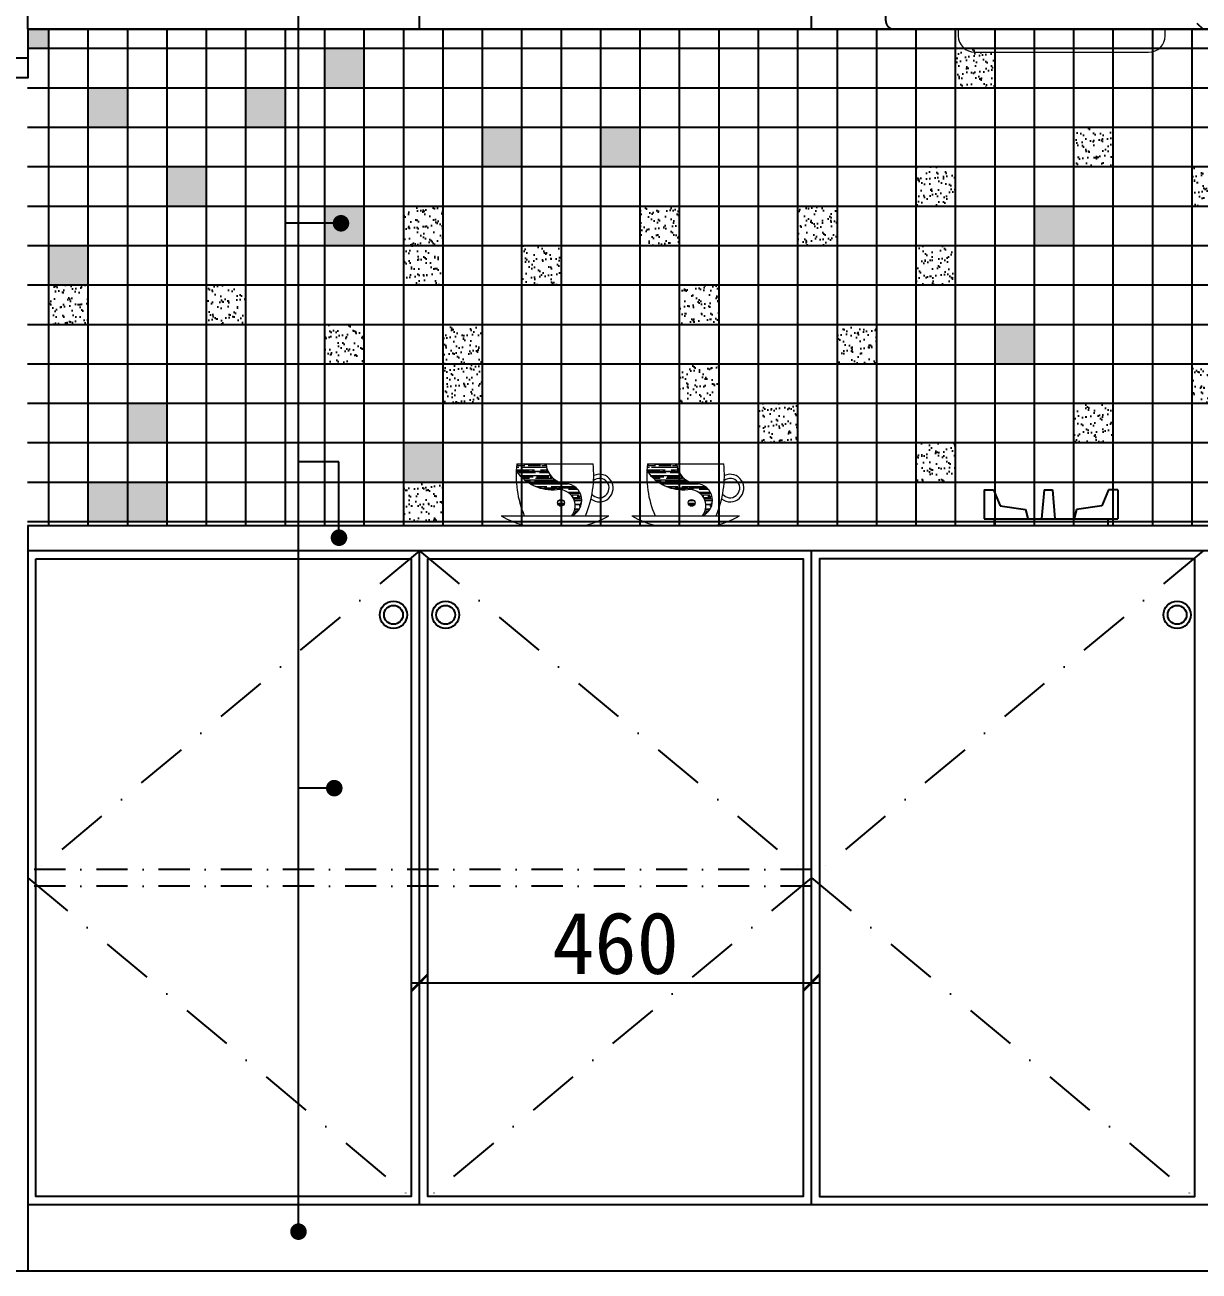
# Model space of a CAD drawing. Header units: millimetres. Extents: x 71641 to 191108, y -23091 to 29972.
# Drawn here: x 182095 to 183514, y -15555 to -14050 of the extents above; entities that cross this region are included whole.
import ezdxf

# ---------------------------------------------------------------- set-up
doc = ezdxf.new("R2010")
doc.units = ezdxf.units.MM
doc.linetypes.add('DASHDOT2', pattern=[0.5, 0.25, -0.125, 0, -0.125])
doc.linetypes.add('DASHED2', pattern=[0.375, 0.25, -0.125])
for name, color, linetype in [('10', 2, 'Continuous'), ('3', 5, 'Continuous'), ('JIA', 4, 'Continuous')]:
    doc.layers.add(name, color=color, linetype=linetype)
doc.layers.add('4', color=4, linetype='Continuous', lineweight=5)
doc.layers.add('8', color=8, linetype='Continuous', lineweight=0)
doc.styles.add('30', font='SimSun.ttf', dxfattribs={"height": 75})
doc.dimstyles.new('30', dxfattribs={"dimscale": 0, "dimtxt": 90, "dimasz": 20, "dimexe": 20, "dimexo": 20, "dimgap": 10, "dimtad": 1, "dimdec": 0, "dimzin": 0, "dimdsep": 46, "dimtxsty": '30', "dimblk": 'ARCHTICK', "dimcen": 20, "dimdle": 10, "dimclrd": 8, "dimclre": 8, "dimclrt": 2, "dimadec": 0, "dimazin": 0, "dimtfac": 1, "dimtdec": 0, "dimtmove": 2, "dimatfit": 3, "dimldrblk": 'DOT', "dimfxl": 0, "dimtolj": 2, "dimtzin": 0, "dimlwd": -1, "dimarcsym": 0})
pattern_1 = [(37.50000000000001, (12722.1923037282, -9744.291413024113), (-0.4800093887952137, 14.68239711988027), [0, -11.5824, 0, -12.954, 0, -12.3825]), (7.499999999999999, (12722.1923037282, -9744.291413024113), (13.48569849414008, 21.50475301705063), [0, -6.248400000000001, 0, -10.4394, 0, -4.0005]), (327.5, (12712.81970372819, -9744.291413024113), (23.72977110724374, 0.04311554035637073), [0, -3.81, 0, -13.716, 0, -17.907]), (317.5, (12712.81970372819, -9744.291413024113), (22.90669357416892, 6.687879697716487), [0, -1.905, 0, -8.991599999999998, 0, -10.287])]
pattern_2 = [(37.50000000000001, (-5614.663300859218, -797.1111347066471), (-0.4800093887952137, 14.68239711988027), [0, -11.5824, 0, -12.954, 0, -12.3825]), (7.499999999999999, (-5614.663300859218, -797.1111347066471), (13.48569849414008, 21.50475301705063), [0, -6.248400000000001, 0, -10.4394, 0, -4.0005]), (327.5, (-5624.03590085922, -797.1111347066471), (23.72977110724374, 0.04311554035637073), [0, -3.81, 0, -13.716, 0, -17.907]), (317.5, (-5624.03590085922, -797.1111347066471), (22.90669357416892, 6.687879697716487), [0, -1.905, 0, -8.991599999999998, 0, -10.287])]

# ---------------------------------------------------------------- blocks, each defined once
blk = doc.blocks.new('brege')
at = {"layer": '10', "ltscale": 5, "elevation": -0.0001184000168201749}
blk.add_lwpolyline([(187701.9739945534, -13316.74516153275), (187099.6195171527, -13316.74516153281), (187099.6195171527, -13292.39640653281), (187708.3382669564, -13292.39640653278), (187708.3382669564, -13316.74516153278), (187701.9739945534, -13316.74516153278)], dxfattribs=at)
blk = doc.blocks.new('_ARCHTICK')
at = {"color": 0, "linetype": 'ByBlock', "const_width": 0.15}
blk.add_lwpolyline([(-0.5, -0.5), (0.5, 0.5)], dxfattribs=at)
blk = doc.blocks.new('DOT')
at = {"color": 0, "linetype": 'ByBlock'}
blk.add_line((-0.5, 0), (-1, 0), dxfattribs=at)
at = {"color": 0, "linetype": 'ByBlock', "const_width": 0.5}
blk.add_lwpolyline([(-0.25, 0, 1), (0.25, 0, 1)], format="xyb", close=True, dxfattribs=at)
blk = doc.blocks.new('*D491')
at = {"color": 8, "lineweight": -2}
for p, q in [((182572.1094071736, -15203.33607459738), (182572.1094071736, -15186.65828988297)), ((183045.442740507, -15203.33607459734), (183045.442740507, -15186.65828988297))]:
    blk.add_line(p, q, dxfattribs=at)
at = {"color": 8}
blk.add_line((182562.1094071736, -15206.65828988297), (183055.442740507, -15206.65828988297), dxfattribs=at)
at = {"layer": 'Defpoints', "color": 0}
for p in [(183045.442740507, -15206.65828988297), (182572.1094071736, -15223.33607459738), (183045.442740507, -15223.33607459734)]:
    blk.add_point(p, dxfattribs=at)
at = {"color": 8, "xscale": 20, "yscale": 20, "zscale": 20, "rotation": 180}
blk.add_blockref('_ARCHTICK', (182572.1094071736, -15206.65828988297), dxfattribs=at)
at = {"color": 8, "xscale": 20, "yscale": 20, "zscale": 20}
blk.add_blockref('_ARCHTICK', (183045.442740507, -15206.65828988297), dxfattribs=at)
at = {"color": 2, "insert": (182808.7760738403, -15159.15828988297), "char_height": 75, "attachment_point": 5, "style": '30'}
blk.add_mtext('\\A2;460', dxfattribs=at)
blk = doc.blocks.new('_Dot')
at = {"color": 0, "linetype": 'ByBlock', "lineweight": -2}
blk.add_line((-0.5, 0), (-1, 0), dxfattribs=at)
at = {"color": 0, "linetype": 'ByBlock', "const_width": 0.5}
blk.add_lwpolyline([(-0.25, 0, 1), (0.25, 0, 1)], format="xyb", close=True, dxfattribs=at)

msp = doc.modelspace()

# ---------------------------------------------------------------- hatches: boundary and pattern name
at = {"true_color": 0xed6c50}
h = msp.add_hatch(dxfattribs=at)
h.set_pattern_fill('AR-SAND', color=13, scale=0.3, style=0)
h.set_pattern_definition(pattern_2)
h.paths.add_polyline_path([(182124.3173037283, -14054.9384084119), (182098.7760738402, -14054.9384084119), (182098.7760738402, -14078.16641302411), (182124.3173037282, -14078.16641302411)])
h.paths.add_polyline_path([(182314.8173037282, -14221.04141302411), (182267.1923037282, -14221.04141302412), (182267.1923037282, -14268.66641302411), (182314.8173037282, -14268.66641302411)])
h.paths.add_polyline_path([(182267.1923037282, -14506.79141302412), (182219.5673037282, -14506.79141302412), (182219.5673037282, -14554.41641302411), (182267.1923037282, -14554.41641302411)])
h.paths.add_polyline_path([(182600.5673037282, -14554.41641302411), (182552.9423037282, -14554.41641302412), (182552.9423037282, -14602.04141302411), (182600.5673037282, -14602.04141302411)])
h.paths.add_polyline_path([(182695.8173037282, -14173.41641302411), (182648.1923037282, -14173.41641302411), (182648.1923037282, -14221.04141302411), (182695.8173037282, -14221.04141302411)])
h = msp.add_hatch()
h.set_pattern_fill('AR-SAND', color=230, scale=0.3, style=0)
h.set_pattern_definition(pattern_2)
h.paths.add_polyline_path([(182267.1923037282, -14602.04141302411), (182219.5673037282, -14602.04141302411), (182219.5673037282, -14649.66641302411), (182267.1923037282, -14649.66641302411)])
h.paths.add_polyline_path([(182219.5673037282, -14602.04141302411), (182171.9423037282, -14602.04141302411), (182171.9423037282, -14649.66641302411), (182176.1943471179, -14649.66641302411), (182219.5673037282, -14649.66641302411)])
h.paths.add_polyline_path([(182838.6923037282, -14173.41641302412), (182791.0673037282, -14173.41641302411), (182791.0673037282, -14221.04141302411), (182838.6923037282, -14221.04141302411)])
h.paths.add_polyline_path([(182505.3173037282, -14078.16641302411), (182457.6923037282, -14078.16641302411), (182457.6923037282, -14125.79141302412), (182505.3173037282, -14125.79141302411)])
h.paths.add_polyline_path([(182410.0673037282, -14125.79141302411), (182362.4423037282, -14125.79141302411), (182362.4423037282, -14173.41641302411), (182410.0673037282, -14173.41641302411)])
h.paths.add_polyline_path([(182219.5673037282, -14125.79141302411), (182171.9423037282, -14125.79141302411), (182171.9423037282, -14173.41641302411), (182219.5673037282, -14173.41641302411)])
h.paths.add_polyline_path([(182171.9423037282, -14316.29141302412), (182124.3173037282, -14316.29141302411), (182124.3173037282, -14363.91641302411), (182171.9423037282, -14363.91641302411)])
h.paths.add_polyline_path([(182505.3173037282, -14268.66641302411), (182457.6923037282, -14268.66641302411), (182457.6923037282, -14316.29141302412), (182505.3173037282, -14316.29141302412)])
h = msp.add_hatch(dxfattribs=at)
h.set_pattern_fill('AR-SAND', color=13, scale=0.3, style=0)
h.set_pattern_definition(pattern_1)
h.paths.add_polyline_path([(183219.6923037282, -14078.16641302411), (183219.6923037282, -14125.79141302411), (183267.3173037282, -14125.79141302412), (183267.3173037282, -14078.16641302411)])
h = msp.add_hatch(dxfattribs=at)
h.set_pattern_fill('AR-SAND', color=13, scale=0.3, style=0)
h.set_pattern_definition(pattern_2)
h.paths.add_polyline_path([(183553.0673037282, -14221.04141302411), (183505.4423037282, -14221.04141302411), (183505.4423037282, -14268.66641302411), (183553.0673037282, -14268.66641302411)])
h.paths.add_polyline_path([(183362.5673037282, -14173.41641302411), (183362.5673037282, -14221.04141302412), (183410.1923037282, -14221.04141302412), (183410.1923037282, -14173.41641302411)])
h.paths.add_polyline_path([(183505.4423037283, -14506.79141302411), (183553.0673037282, -14506.79141302411), (183553.0673037282, -14459.16641302412), (183505.4423037282, -14459.16641302411)])
h.paths.add_polyline_path([(183219.6923037282, -14268.66641302411), (183219.6923037282, -14221.04141302411), (183172.0673037282, -14221.04141302411), (183172.0673037282, -14268.66641302411)])
h.paths.add_polyline_path([(183172.0673037282, -14316.29141302412), (183172.0673037282, -14363.91641302411), (183219.6923037282, -14363.91641302412), (183219.6923037282, -14316.29141302412)])
h = msp.add_hatch()
h.set_pattern_fill('AR-SAND', color=230, scale=0.3, style=0)
h.set_pattern_definition(pattern_1)
h.paths.add_polyline_path([(182600.5673037282, -14316.29141302411), (182600.5673037282, -14268.66641302412), (182552.9423037282, -14268.66641302412), (182552.9423037282, -14316.29141302411)])
h.paths.add_polyline_path([(182600.5673037282, -14363.91641302411), (182600.5673037282, -14316.29141302411), (182552.9423037282, -14316.29141302411), (182552.9423037282, -14363.91641302411)])
h.paths.add_polyline_path([(182457.6923037282, -14411.54141302411), (182457.6923037282, -14459.16641302411), (182505.3173037282, -14459.16641302411), (182505.3173037282, -14411.54141302412)])
h = msp.add_hatch(dxfattribs=at)
h.set_pattern_fill('AR-SAND', color=13, scale=0.3, style=0)
h.set_pattern_definition(pattern_1)
h.paths.add_polyline_path([(182886.3173037282, -14268.66641302411), (182838.6923037282, -14268.66641302411), (182838.6923037282, -14316.29141302411), (182886.3173037282, -14316.29141302412)])
h = msp.add_hatch()
h.set_pattern_fill('AR-SAND', color=230, scale=0.3, style=0)
h.set_pattern_definition(pattern_1)
h.paths.add_polyline_path([(183029.1923037282, -14316.29141302412), (183076.8173037282, -14316.29141302412), (183076.8173037282, -14268.66641302412), (183029.1923037282, -14268.66641302412)])
h = msp.add_hatch(dxfattribs=at)
h.set_pattern_fill('AR-SAND', color=13, scale=0.3, style=0)
h.set_pattern_definition(pattern_1)
h.paths.add_polyline_path([(183981.6923037282, -14316.29141302411), (183934.0673037282, -14316.29141302411), (183934.0673037282, -14363.91641302411), (183981.6923037282, -14363.91641302411)])
h.paths.add_polyline_path([(184029.3173037282, -14363.91641302411), (183981.6923037282, -14363.91641302411), (183981.6923037282, -14411.54141302411), (184029.3173037282, -14411.54141302411)])
h.paths.add_polyline_path([(183362.5673037282, -14268.66641302411), (183314.9423037282, -14268.66641302411), (183314.9423037282, -14316.29141302411), (183362.5673037282, -14316.29141302411)])
h.paths.add_polyline_path([(183314.9423037282, -14411.54141302411), (183267.3173037282, -14411.54141302411), (183267.3173037282, -14459.16641302411), (183314.9423037282, -14459.16641302411)])
h.paths.add_polyline_path([(184172.1923037282, -14459.16641302411), (184124.5673037282, -14459.16641302411), (184124.5673037282, -14506.79141302411), (184172.1923037282, -14506.79141302411)])
h = msp.add_hatch()
h.set_pattern_fill('AR-SAND', color=230, scale=0.3, style=0)
h.set_pattern_definition(pattern_1)
h.paths.add_polyline_path([(182743.4423037282, -14316.29141302411), (182695.8173037282, -14316.29141302411), (182695.8173037282, -14363.91641302411), (182743.4423037282, -14363.91641302411)])
h = msp.add_hatch(dxfattribs=at)
h.set_pattern_fill('AR-SAND', color=13, scale=0.3, style=0)
h.set_pattern_definition(pattern_1)
h.paths.add_polyline_path([(182124.3173037282, -14411.54141302411), (182171.9423037282, -14411.54141302411), (182171.9423037282, -14363.91641302411), (182124.3173037282, -14363.91641302412)])
h = msp.add_hatch()
h.set_pattern_fill('AR-SAND', color=230, scale=0.3, style=0)
h.set_pattern_definition(pattern_1)
h.paths.add_polyline_path([(182314.8173037282, -14411.54141302411), (182362.4423037282, -14411.54141302412), (182362.4423037282, -14363.91641302411), (182314.8173037282, -14363.91641302412)])
h = msp.add_hatch(dxfattribs=at)
h.set_pattern_fill('AR-SAND', color=13, scale=0.3, style=0)
h.set_pattern_definition(pattern_1)
h.paths.add_polyline_path([(182886.3173037282, -14363.91641302411), (182886.3173037282, -14411.54141302412), (182933.9423037282, -14411.54141302412), (182933.9423037282, -14363.91641302411)])
h = msp.add_hatch()
h.set_pattern_fill('AR-SAND', color=230, scale=0.3, style=0)
h.set_pattern_definition(pattern_1)
h.paths.add_polyline_path([(182600.5673037282, -14459.16641302411), (182600.5673037282, -14506.79141302411), (182648.1923037282, -14506.79141302411), (182648.1923037282, -14459.16641302411)])
h.paths.add_polyline_path([(182648.1923037282, -14459.16641302411), (182648.1923037282, -14411.54141302411), (182600.5673037282, -14411.54141302411), (182600.5673037282, -14459.16641302411)])
h = msp.add_hatch(dxfattribs=at)
h.set_pattern_fill('AR-SAND', color=13, scale=0.3, style=0)
h.set_pattern_definition(pattern_1)
h.paths.add_polyline_path([(183076.8173037282, -14459.16641302412), (183124.4423037282, -14459.16641302411), (183124.4423037282, -14411.54141302411), (183076.8173037282, -14411.54141302412)])
h = msp.add_hatch()
h.set_pattern_fill('AR-SAND', color=230, scale=0.3, style=0)
h.set_pattern_definition(pattern_1)
h.paths.add_polyline_path([(182933.9423037282, -14506.79141302411), (182933.9423037282, -14459.16641302411), (182886.3173037282, -14459.16641302412), (182886.3173037282, -14506.79141302411)])
h = msp.add_hatch()
h.set_pattern_fill('AR-SAND', color=230, scale=0.3, style=0)
h.set_pattern_definition(pattern_1)
h.paths.add_polyline_path([(183029.1923037282, -14506.79141302411), (182981.5673037282, -14506.79141302411), (182981.5673037282, -14554.41641302412), (183029.1923037282, -14554.41641302411)])
h = msp.add_hatch()
h.set_pattern_fill('AR-SAND', color=230, scale=0.3, style=0)
h.set_pattern_definition(pattern_1)
h.paths.add_polyline_path([(183362.5673037282, -14554.41641302411), (183410.1923037282, -14554.41641302411), (183410.1923037282, -14506.79141302411), (183362.5673037282, -14506.79141302411)])
h = msp.add_hatch()
h.set_pattern_fill('AR-SAND', color=230, scale=0.3, style=0)
h.set_pattern_definition(pattern_1)
h.paths.add_polyline_path([(183219.6923037282, -14602.04141302411), (183219.6923037282, -14554.41641302411), (183172.0673037282, -14554.41641302411), (183172.0673037282, -14602.04141302411)])
h = msp.add_hatch()
h.set_pattern_fill('AR-SAND', color=230, scale=0.3, style=0)
h.set_pattern_definition(pattern_1)
h.paths.add_polyline_path([(182600.5673037282, -14602.04141302411), (182552.9423037282, -14602.04141302411), (182552.9423037282, -14649.66641302412), (182600.5673037282, -14649.66641302412)])
at = {"layer": '8', "linetype": 'ByBlock'}
h = msp.add_hatch(dxfattribs=at)
h.set_pattern_fill('AR-RROOF,_O', color=256, scale=5)
h.set_pattern_definition([(0, (848414.5455014159, 74990.77174993933), (11, 5), [75, -10, 25, -5]), (0, (848421.195501416, 74993.27174993933), (-5, 6.65), [15, -1.65, 30, -3.75]), (0, (848417.0455014159, 74995.02174993933), (26, 3.35), [40, -7, 20, -5])])
edge = h.paths.add_edge_path()
edge.add_arc((182733.1680675058, -14556.97933723812), 54.40180892881906, 215.4224756765936, 270)
edge.add_arc((182739.5022756563, -14630.80682201614), 20.43230469362717, -35.57647567854309, 108.05980179218469, ccw=False)
edge.add_arc((182747.9576116745, -14624.21183454955), 20.20471067232323, 293.8296099569017, 447.0066843789429)
edge.add_arc((182750.3431518131, -14578.59118311794), 25.47826907718642, 182.8508747462062, 267.0066843789413, ccw=False)
edge.add_line((182724.8964154483, -14579.85838616086), (182689.5357394234, -14579.85838616086))
edge.add_line((182689.5357394234, -14579.85838616086), (182688.8360064398, -14588.51067365718))
edge = h.paths.add_edge_path(flags=17)
edge.add_arc((182742.9155236715, -14627.10422034227), 4.113829944617464, 0, 360)
h = msp.add_hatch(dxfattribs=at)
h.set_pattern_fill('AR-RROOF,_O', color=256, scale=5)
h.set_pattern_definition([(0, (848572.4107643906, 74990.77174993933), (11, 5), [75, -10, 25, -5]), (0, (848579.0607643907, 74993.27174993933), (-5, 6.65), [15, -1.65, 30, -3.75]), (0, (848574.9107643906, 74995.02174993933), (26, 3.35), [40, -7, 20, -5])])
edge = h.paths.add_edge_path()
edge.add_arc((182891.0333304805, -14556.97933723812), 54.40180892881906, 215.4224756765936, 270)
edge.add_arc((182897.367538631, -14630.80682201614), 20.43230469362717, -35.57647567854309, 108.05980179218469, ccw=False)
edge.add_arc((182905.8228746493, -14624.21183454955), 20.20471067232323, 293.8296099569017, 447.0066843789429)
edge.add_arc((182908.2084147878, -14578.59118311794), 25.47826907718642, 182.8508747462062, 267.0066843789413, ccw=False)
edge.add_line((182882.7616784231, -14579.85838616086), (182847.4010023982, -14579.85838616086))
edge.add_line((182847.4010023982, -14579.85838616086), (182846.7012694146, -14588.51067365718))
edge = h.paths.add_edge_path(flags=17)
edge.add_arc((182900.7807866462, -14627.10422034227), 4.113829944617464, 0, 360)

# ---------------------------------------------------------------- linework, layer by layer
at = {"color": 4}
for p, q in [((182098.7760738402, -14054.9384084119), (182098.7760738401, -13204.93840841189)), ((182572.1094071736, -14054.9384084119), (182572.1094071735, -13204.93840841187)), ((183045.4427405069, -14054.9384084119), (183045.4427405068, -13204.93840841185)), ((184938.3957252779, -14054.93840841189), (182098.7760738401, -14054.9384084119)), ((184938.3957252778, -14054.9384084119), (182098.7760738402, -14054.9384084119)), ((184938.3957252779, -14654.93840841189), (182098.3957252779, -14654.93840841189)), ((182098.7760738401, -14654.9384084119), (182098.7760738401, -15554.93840841189)), ((184938.3957252779, -14654.93840841189), (182098.7760738401, -14654.9384084119)), ((184938.3957252779, -14684.93840841189), (182098.7760738401, -14684.9384084119)), ((182572.1094071736, -15474.9384084119), (182572.1094071736, -14684.9384084119)), ((183045.442740507, -15474.93840841189), (183045.4427405069, -14684.93840841189))]:
    msp.add_line(p, q, dxfattribs=at)
at = {"color": 3}
for p, q in [((182098.3957252779, -14054.93840841189), (182718.0493516195, -14054.93840841189)), ((182718.0493516196, -14054.93840841189), (183828.0493516196, -14054.93840841189))]:
    msp.add_line(p, q, dxfattribs=at)
for p, q in [((182098.7760738402, -14054.9384084119), (182098.7760738402, -14089.50754123943, -6.457713711379283e-05)), ((185458.3957252779, -15554.93840841189), (181388.3957252779, -15554.93840841189)), ((182416.0529101694, -15554.93840841189), (181389.2503794212, -15554.93840841189))]:
    msp.add_line(p, q)
at = {"color": 155}
for p, q in [((182124.3173037282, -14654.9384084119), (182124.3173037282, -14054.9384084119)), ((182171.9423037282, -14654.9384084119), (182171.9423037282, -14054.9384084119)), ((182219.5673037282, -14654.9384084119), (182219.5673037282, -14054.9384084119)), ((182267.1923037282, -14654.93840841189), (182267.1923037282, -14054.9384084119)), ((182314.8173037282, -14654.93840841189), (182314.8173037282, -14054.9384084119)), ((182362.4423037282, -14654.93840841189), (182362.4423037282, -14054.9384084119)), ((182410.0673037282, -14654.93840841189), (182410.0673037282, -14054.9384084119)), ((182457.6923037282, -14654.93840841189), (182457.6923037282, -14054.9384084119)), ((182505.3173037282, -14654.93840841189), (182505.3173037282, -14054.9384084119)), ((182552.9423037282, -14654.93840841189), (182552.9423037282, -14054.93840841189)), ((182600.5673037282, -14654.93840841189), (182600.5673037282, -14054.93840841189)), ((182648.1923037282, -14654.93840841189), (182648.1923037282, -14054.93840841189)), ((182695.8173037282, -14654.93840841189), (182695.8173037282, -14054.93840841189)), ((182743.4423037282, -14654.93840841189), (182743.4423037282, -14054.93840841189)), ((182791.0673037282, -14654.93840841189), (182791.0673037282, -14054.93840841189)), ((182838.6923037282, -14654.93840841189), (182838.6923037282, -14054.93840841189)), ((182886.3173037282, -14654.93840841189), (182886.3173037282, -14054.93840841189)), ((182933.9423037282, -14654.93840841189), (182933.9423037282, -14054.93840841189)), ((182981.5673037282, -14654.93840841189), (182981.5673037282, -14054.93840841189)), ((183029.1923037282, -14654.93840841189), (183029.1923037282, -14054.93840841189)), ((183076.8173037282, -14654.93840841189), (183076.8173037282, -14054.93840841189)), ((183124.4423037282, -14654.93840841189), (183124.4423037282, -14054.93840841189)), ((183172.0673037282, -14654.93840841189), (183172.0673037282, -14054.93840841189)), ((183219.6923037282, -14654.93840841189), (183219.6923037282, -14054.93840841189)), ((183267.3173037282, -14654.93840841189), (183267.3173037282, -14054.93840841189)), ((183314.9423037282, -14654.93840841189), (183314.9423037282, -14054.93840841189)), ((183362.5673037282, -14654.93840841189), (183362.5673037282, -14054.93840841189)), ((183410.1923037282, -14654.93840841189), (183410.1923037282, -14054.93840841189)), ((183457.8173037282, -14654.93840841189), (183457.8173037282, -14054.93840841189)), ((183505.4423037282, -14654.9384084119), (183505.4423037282, -14054.93840841189)), ((182098.3957252779, -14078.16641302411), (182530.3632351467, -14078.16641302411)), ((182530.3632351467, -14078.16641302411), (184938.0493516196, -14078.16641302411)), ((182098.3957252779, -14125.79141302411), (182530.3632351467, -14125.79141302411)), ((182530.3632351467, -14125.79141302411), (184938.0493516196, -14125.79141302411)), ((182098.3957252779, -14173.41641302411), (182530.3632351467, -14173.41641302411)), ((182530.3632351467, -14173.41641302411), (184938.0493516196, -14173.41641302411)), ((182098.3957252779, -14221.04141302411), (182530.3632351467, -14221.04141302411)), ((182530.3632351467, -14221.04141302411), (184938.0493516196, -14221.04141302411)), ((182098.3957252779, -14268.66641302411), (182530.3632351467, -14268.66641302411)), ((182530.3632351467, -14268.66641302411), (184598.4287251087, -14268.66641302411)), ((182098.3957252779, -14316.29141302411), (182530.3632351467, -14316.29141302411)), ((182530.3632351467, -14316.29141302411), (184553.1923037282, -14316.29141302412)), ((182098.3957252779, -14363.91641302411), (182530.3632351467, -14363.91641302411)), ((182530.3632351467, -14363.91641302411), (184555.7022485589, -14363.91641302411)), ((182098.3957252779, -14411.54141302411), (182530.3632351467, -14411.54141302411)), ((182530.3632351467, -14411.54141302411), (184570.3752597023, -14411.54141302411)), ((182098.3957252779, -14459.16641302411), (182530.3632351467, -14459.16641302411)), ((182530.3632351467, -14459.16641302411), (184568.4506988396, -14459.16641302411)), ((182098.3957252779, -14506.79141302411), (182171.9423037282, -14506.79141302411)), ((182171.9423037282, -14506.79141302412), (182530.3632351467, -14506.79141302411)), ((182530.3632351467, -14506.79141302411), (184569.5366979469, -14506.79141302411)), ((182098.3957252779, -14554.41641302412), (182171.9423037282, -14554.41641302412)), ((182171.9423037282, -14554.41641302411), (182530.3632351467, -14554.41641302411)), ((182530.3632351467, -14554.41641302411), (183457.8173037282, -14554.41641302411)), ((183457.8173037282, -14554.41641302411), (184571.0697800611, -14554.41641302411)), ((182098.3957252778, -14602.04141302411), (182171.9423037282, -14602.04141302411)), ((182171.9423037282, -14602.04141302411), (182530.3632351467, -14602.04141302411)), ((182530.3632351467, -14602.04141302411), (183362.5673037282, -14602.04141302411)), ((183362.5673037282, -14602.04141302411), (184573.712192457, -14602.04141302411)), ((182098.3957252779, -14649.66641302411), (182176.1943471179, -14649.66641302411)), ((182171.9423037282, -14649.66641302411), (182530.3632351467, -14649.66641302411)), ((182530.3632351467, -14649.66641302411), (183362.5673037282, -14649.66641302411)), ((183362.5673037282, -14649.66641302411), (184600.8173037282, -14649.66641302411))]:
    msp.add_line(p, q, dxfattribs=at)
at = {"color": 3, "linetype": 'DASHDOT2', "ltscale": 150}
for p, q in [((183045.442740507, -15069.93840841189), (182098.7760738401, -15069.93840841191)), ((183045.442740507, -15089.93840841189), (182098.7760738401, -15089.93840841191))]:
    msp.add_line(p, q, dxfattribs=at)
at = {"color": 1}
msp.add_line((184938.3957252779, -15474.93840841189), (182098.7760738402, -15474.93840841189), dxfattribs=at)
at = {"color": 8}
msp.add_lwpolyline([(182425.8658415303, -15507.33223428336), (182425.8658415303, -12498.67066403164), (183085.097997389, -12498.67066403164)], dxfattribs=at)
at = {"color": 2, "linetype": 'DASHDOT2', "ltscale": 250}
for points in [[(183518.7760738401, -13204.9384084119), (183045.4427405068, -13629.9384084119), (183518.7760738402, -14054.9384084119)], [(182572.1094071735, -14684.93840841199), (182098.7760738402, -15079.938408412), (182572.1094071736, -15474.93840841199)], [(182572.1094071737, -14684.93840841199), (183045.442740507, -15079.938408412), (182572.1094071736, -15474.93840841199)], [(183518.7760738403, -14684.93840841189), (183045.442740507, -15079.9384084119), (183518.7760738403, -15474.93840841189)]]:
    msp.add_lwpolyline(points, dxfattribs=at)
at = {"color": 8}
for points in [[(182108.7760738402, -14694.938408412), (182562.1094071736, -14694.938408412), (182562.1094071736, -15464.93840841199), (182108.7760738402, -15464.93840841199)], [(182582.1094071736, -14694.9384084119), (183035.442740507, -14694.9384084119), (183035.442740507, -15464.93840841189), (182582.1094071736, -15464.93840841189)], [(183508.7760738402, -14694.9384084119), (183055.4427405069, -14694.9384084119), (183055.4427405069, -15464.93840841189), (183508.7760738402, -15464.93840841189)]]:
    msp.add_lwpolyline(points, close=True, dxfattribs=at)
at = {"color": 3}
for centre in [(182540.5982457218, -14762.37944382289), (182603.6205686255, -14762.37944382289), (183487.2649123883, -14762.37944382282)]:
    msp.add_circle(centre, 16.39389550554915, dxfattribs=at)
at = {"color": 43, "true_color": 0xbcb757}
for centre in [(182540.5982457218, -14762.37944382289), (182603.6205686255, -14762.37944382289), (183487.2649123883, -14762.37944382282)]:
    msp.add_circle(centre, 11.39389550554915, dxfattribs=at)
at = {"layer": '3', "linetype": 'DASHED2', "ltscale": 300}
msp.add_lwpolyline([(183915.3008230857, -13984.93840841218), (183915.3008230857, -14044.93840841195, -0.4142135623730807), (183905.3008230857, -14054.93840841195), (183145.3008230857, -14054.93840841195, -0.414213562373095), (183135.3008230857, -14044.93840841195), (183135.3008230857, -13984.93840841195)], format="xyb", dxfattribs=at)
at = {"layer": '4'}
msp.add_lwpolyline([(183222.8495001882, -14054.93840841195), (183222.8495001882, -14062.93840841195, 0.414213562373095), (183242.8495001882, -14082.93840841195), (183452.8495001882, -14082.93840841195, 0.4142135623730906), (183472.8495001882, -14062.93840841195), (183472.8495001882, -14054.93840841195)], format="xyb", dxfattribs=at)
at = {"layer": '8', "linetype": 'ByBlock'}
for p, q in [((182689.5357394234, -14579.85838616086), (182781.6409048002, -14579.85838616086)), ((182847.4010023982, -14579.85838616086), (182939.506167775, -14579.85838616086)), ((182670.5279481578, -14642.69411378124), (182800.6486960659, -14642.69411378124)), ((182677.1016792956, -14642.69411378124), (182784.074964928, -14642.69411378124)), ((182828.3932111326, -14642.69411378124), (182958.5139590407, -14642.69411378124)), ((182834.9669422703, -14642.69411378124), (182941.9402279028, -14642.69411378124)), ((182702.0010840728, -14654.93838293632), (182769.1755601508, -14654.93838293632)), ((182859.8663470476, -14654.93838293632), (182927.0408231256, -14654.93838293632))]:
    msp.add_line(p, q, dxfattribs=at)
for centre in [(182742.9155236715, -14627.10422034227), (182900.7807866462, -14627.10422034227)]:
    msp.add_circle(centre, 4.113829944617464, dxfattribs=at)
for centre, radius, start, end in [((182811.9438221004, -14594.11228439846), 123.2351910762943, 173.358064166955, 203.2173628260529), ((182750.343151813, -14578.59118311803), 25.47826907704923, 182.8508747454785, 267.006684382496), ((182659.2328221233, -14594.11228439846), 123.2351910762943, 336.7826371739471, 6.641935833045002), ((182969.8090850751, -14594.11228439846), 123.2351910762943, 173.358064166955, 203.2173628260529), ((182908.2084147877, -14578.59118311803), 25.47826907704923, 182.8508747454785, 267.006684382496), ((182817.098085098, -14594.11228439846), 123.2351910762943, 336.7826371739471, 6.641935833045002), ((182733.1680675058, -14556.9793372381), 54.40180892882749, 215.4224756739826, 275.4667177667478), ((182789.3665066515, -14609.28054339031), 16.66329177447516, 232.2473716468078, 114.4559444697414), ((182789.3665066515, -14609.28054339031), 11.66329177447516, 219.5855286823294, 127.1177874372428), ((182891.0333304805, -14556.9793372381), 54.40180892882749, 215.4224756739826, 275.4667177667478), ((182947.2317696262, -14609.28054339031), 16.66329177447516, 232.2473716468078, 114.4559444697414), ((182947.2317696262, -14609.28054339031), 11.66329177447516, 219.5855286823294, 127.1177874372428), ((182740.2380711788, -14630.85390394466), 19.81029626980235, 323.2961090380279, 95.46671776674782), ((182747.9576116746, -14624.2118345495), 20.20471067229782, 293.8296099557763, 87.00668437581322), ((182898.1033341536, -14630.85390394466), 19.81029626980235, 323.2961090380279, 95.46671776674782), ((182905.8228746494, -14624.2118345495), 20.20471067229782, 293.8296099557763, 87.00668437581322), ((182723.98343641, -14551.86209876387), 105.3942321780275, 239.5227916696813, 257.9612820949812), ((182747.1932078136, -14551.86209876381), 105.3942321781049, 282.0387179050188, 300.4772083303187), ((182881.8486993848, -14551.86209876387), 105.3942321780275, 239.5227916696813, 257.9612820949812), ((182905.0584707884, -14551.86209876381), 105.3942321781049, 282.0387179050188, 300.4772083303187)]:
    msp.add_arc(centre, radius, start, end, dxfattribs=at)
at = {"layer": 'JIA', "color": 2}
for p, q in [((183254.329120086, -14611.23809985455), (183265.3270291887, -14611.23809985455)), ((183254.329120086, -14611.23809985455), (183254.329120086, -14646.26226041611)), ((183265.3270291887, -14611.23809985455), (183273.5754610157, -14630.75976311837)), ((183326.6129940987, -14611.26226041611), (183323.5187956204, -14646.26226041611)), ((183326.6129940987, -14611.26226041611), (183336.6169033135, -14611.26226041611)), ((183336.6169033135, -14611.26226041611), (183339.7111017916, -14646.26226041611)), ((183404.4899097211, -14611.23809985455), (183396.241477894, -14630.75976311837)), ((183415.4878188238, -14611.23809985455), (183404.4899097211, -14611.23809985455)), ((183415.4878188238, -14611.23809985455), (183415.4878188238, -14646.26226041611)), ((183273.5754610157, -14630.75976311837), (183304.0946587757, -14635.35309565105)), ((183304.0946587757, -14635.35309565105), (183306.8441360514, -14645.87948270506)), ((183365.722280134, -14635.35309565105), (183362.9728028584, -14645.87948270506)), ((183396.241477894, -14630.75976311837), (183365.722280134, -14635.35309565105)), ((183254.329120086, -14646.26226041611), (183415.4878188238, -14646.26226041611)), ((183266.4059111261, -14646.26226041611), (183266.4059111261, -14654.93836677636)), ((183403.4110277837, -14646.26226041611), (183403.4110277837, -14654.93836677636))]:
    msp.add_line(p, q, dxfattribs=at)

# ---------------------------------------------------------------- block references
msp.add_blockref('brege', (-5609.562193116231, -797.1111347066471, 5.382287970638204e-05))

# ---------------------------------------------------------------- dimensions: what is measured, and where the dimension line sits
dim = msp.add_aligned_dim(p1=(182572.1094071736, -15223.33607459738), p2=(183045.442740507, -15223.33607459734), distance=16.677784714371228, text='460', dimstyle='30', override={"dimscale": 1, "dimtxt": 75, "dimldrblk": 'DOT'})
dim.commit()
dim.dimension.update_dxf_attribs({"geometry": '*D491', "text_midpoint": (182808.7760738403, -15159.15828988297)})

# ---------------------------------------------------------------- leaders
for points in [[(182477.1869574753, -14289.51457469166), (182410.0673037282, -14289.51457469166)], [(182474.7922552413, -14669.24098814529), (182474.7922552413, -14577.47898963335), (182425.8658415303, -14577.47898963335)], [(182469.1137189016, -14971.69700557418), (182425.5935721605, -14971.69700557418)], [(182425.8658415303, -15507.33223428336), (182425.8658415303, -15384.07189368678)]]:
    msp.add_leader(points, dimstyle='30', override={"dimscale": 1, "dimtxt": 75, "dimtad": 0, "dimldrblk": 'DOT'})

doc.saveas('drawing.dxf')
